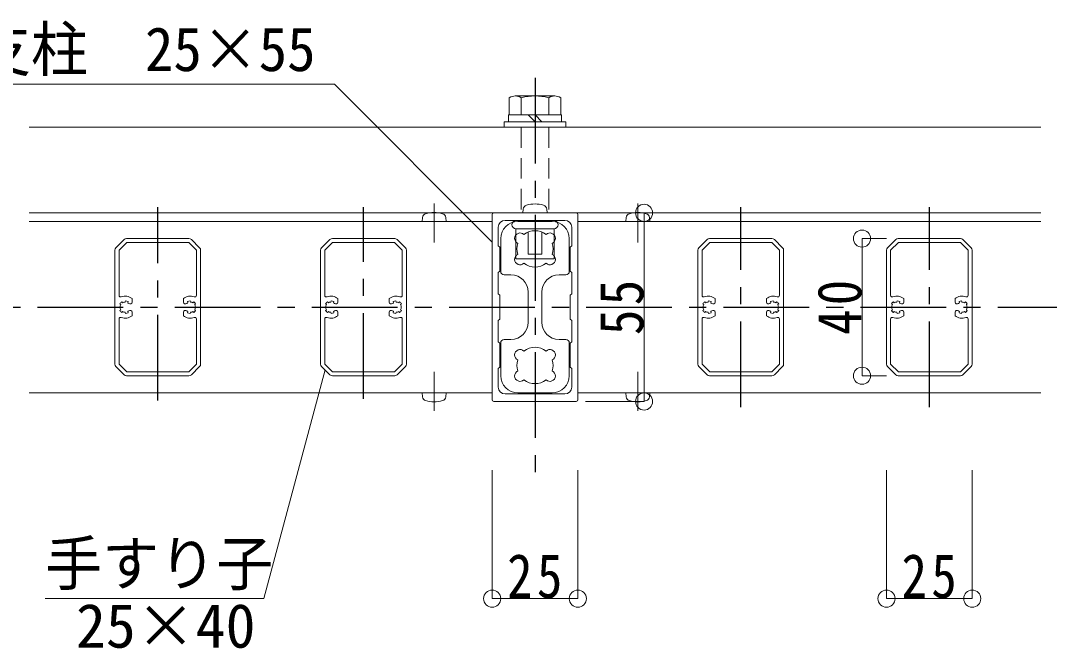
# Model space of a CAD drawing. Units: millimetres at full size, sheet at 1:5. Extents: x -1050 to 1050, y -742 to 742.
# Drawn here: x 398 to 698, y -351.3 to -168.2 of the extents above; entities that cross this region are included whole.
import ezdxf
from ezdxf.enums import TextEntityAlignment as Align

# ---------------------------------------------------------------- set-up
doc = ezdxf.new("R2010")
doc.units = ezdxf.units.MM
doc.header["$LTSCALE"] = 5
doc.linetypes.add('CHAIN1', pattern=[8, 5, -1, 1, -1])
doc.linetypes.add('DASHED1', pattern=[1.8, 1.2, -0.6])
doc.layers.add('0-0_通り芯', color=7, linetype='CHAIN1')
for name, color, linetype, lineweight in [('0-3_寸法', 54, 'Continuous', 20), ('0-4_手摺部材', 92, 'Continuous', 20), ('0-5_手すり子', 12, 'Continuous', 20), ('0-9_文字', 3, 'Continuous', 20), ('0-A_支柱', 6, 'Continuous', 20), ('0-B_足元', 4, 'Continuous', 20)]:
    doc.layers.add(name, color=color, linetype=linetype, lineweight=lineweight)
doc.styles.add('ＭＳ ゴシック', font='')
doc.styles.get('ＭＳ ゴシック').set_extended_font_data('MS Gothic')

# ---------------------------------------------------------------- blocks, each defined once
blk = doc.blocks.new('dimension_origin')
at = {"color": 0, "linetype": 'Continuous', "lineweight": -2}
blk.add_circle((0, 0), 1.25, dxfattribs=at)

msp = doc.modelspace()

# ---------------------------------------------------------------- linework, layer by layer
at = {"layer": '0-0_通り芯'}
for p, q in [((548.02, -184.91), (548.02, -302.944)), ((438.02, -279), (438.02, -222.649)), ((498.02, -278.527), (498.02, -222.649)), ((608.02, -280.944), (608.02, -222.649)), ((663.02, -280.944), (663.02, -222.649)), ((-197.043, -251.793), (922.446, -251.793))]:
    msp.add_line(p, q, dxfattribs=at)
at = {"layer": '0-3_寸法'}
for p, q in [((562.771, -224.293), (579.825, -224.293)), ((579.825, -279.293), (579.825, -224.293)), ((643.382, -271.793), (643.382, -231.793)), ((650.52, -231.793), (643.382, -231.793)), ((650.52, -271.793), (643.382, -271.793)), ((562.771, -279.293), (579.825, -279.293)), ((535.52, -299.293), (535.52, -336.793)), ((560.52, -299.293), (560.52, -336.793)), ((650.52, -299.293), (650.52, -336.793)), ((675.52, -299.293), (675.52, -336.793)), ((535.52, -336.793), (560.52, -336.793)), ((650.52, -336.793), (675.52, -336.793))]:
    msp.add_line(p, q, dxfattribs=at)
at = {"layer": '0-4_手摺部材'}
for p, q in [((540.52, -190.701), (540.52, -195.693)), ((553.77, -190.193), (542.27, -190.193)), ((544.02, -190.701), (544.02, -195.693)), ((552.02, -190.701), (552.02, -195.693)), ((555.52, -190.701), (555.52, -195.693)), ((539.02, -197.693), (539.02, -199.293)), ((557.02, -197.693), (539.02, -197.693)), ((540.32, -195.693), (540.32, -197.693)), ((548.02, -197.693), (546.02, -195.693)), ((548.02, -195.693), (550.02, -197.693)), ((557.02, -197.693), (557.02, -199.293)), ((400.52, -199.293), (695.52, -199.293)), ((557.02, -199.293), (539.02, -199.293)), ((400.52, -224.293), (695.52, -224.293)), ((400.52, -226.793), (535.52, -226.793)), ((515.184, -225.674), (515.086, -226.793)), ((515.086, -226.793), (522.086, -226.793)), ((521.988, -225.674), (522.086, -226.793)), ((542.47, -226.543), (553.57, -226.543)), ((560.52, -226.793), (695.52, -226.793)), ((574.618, -225.674), (574.52, -226.793)), ((581.52, -226.793), (574.52, -226.793)), ((581.422, -225.674), (581.52, -226.793)), ((695.52, -226.793), (648.847, -226.793)), ((542.47, -228.943), (542.47, -237.743)), ((553.57, -228.943), (542.47, -228.943)), ((553.57, -228.943), (553.57, -237.743)), ((542.47, -237.743), (553.57, -237.743)), ((400.52, -276.793), (535.52, -276.793)), ((515.184, -277.912), (515.086, -276.793)), ((522.086, -276.793), (515.086, -276.793)), ((521.988, -277.912), (522.086, -276.793)), ((560.52, -276.793), (695.52, -276.793)), ((574.618, -277.912), (574.52, -276.793)), ((574.52, -276.793), (581.52, -276.793)), ((581.422, -277.912), (581.52, -276.793)), ((695.52, -276.793), (648.847, -276.793))]:
    msp.add_line(p, q, dxfattribs=at)
at = {"layer": '0-4_手摺部材', "linetype": 'DASHED1'}
for p, q in [((544.02, -199.293), (544.02, -224.293)), ((552.02, -199.293), (552.02, -224.293))]:
    msp.add_line(p, q, dxfattribs=at)
at = {"layer": '0-4_手摺部材', "linetype": 'CHAIN1'}
for p, q in [((518.586, -221.573), (518.586, -232.938)), ((578.02, -221.573), (578.02, -232.938)), ((518.586, -282.013), (518.586, -270.648)), ((578.02, -282.013), (578.02, -270.648))]:
    msp.add_line(p, q, dxfattribs=at)
at = {"layer": '0-4_手摺部材'}
msp.add_lwpolyline([(540.32, -195.693), (555.72, -195.693), (555.72, -197.693)], dxfattribs=at)
for centre, radius, start, end in [((542.27, -193.461), 3.268, 57.62144, 122.37856), ((548.02, -206.193), 16, 75.52249, 104.47752), ((553.77, -193.461), 3.268, 57.62145, 122.37854), ((516.479, -225.787), 1.3, 105.88085, 175), ((518.586, -233.193), 9, 74.11915, 105.88085), ((520.693, -225.787), 1.3, 5, 74.11915), ((575.913, -225.787), 1.3, 105.88085, 175), ((578.02, -233.193), 9, 74.11915, 105.88085), ((580.127, -225.787), 1.3, 5, 74.11915), ((542.47, -227.743), 1.2, 90, 270), ((553.57, -227.743), 1.2, 270, 90), ((516.479, -277.799), 1.3, 185, 254.11915), ((520.693, -277.799), 1.3, 285.88085, 355), ((575.913, -277.799), 1.3, 185, 254.11915), ((580.127, -277.799), 1.3, 285.88085, 355), ((518.586, -270.393), 9, 254.11915, 285.88085), ((578.02, -270.393), 9, 254.11915, 285.88085)]:
    msp.add_arc(centre, radius, start, end, dxfattribs=at)
at = {"layer": '0-5_手すり子'}
for p, q in [((428.227, -232.086), (425.813, -234.5)), ((428.976, -232.893), (426.72, -235.149)), ((428.934, -231.793), (438.02, -231.793)), ((428.976, -232.893), (447.064, -232.893)), ((447.106, -231.793), (438.02, -231.793)), ((449.32, -235.149), (447.064, -232.893)), ((450.227, -234.5), (447.813, -232.086)), ((488.227, -232.086), (485.813, -234.5)), ((488.976, -232.893), (486.72, -235.149)), ((488.934, -231.793), (498.02, -231.793)), ((488.976, -232.893), (507.064, -232.893)), ((507.106, -231.793), (498.02, -231.793)), ((509.32, -235.149), (507.064, -232.893)), ((510.227, -234.5), (507.813, -232.086)), ((598.227, -232.086), (595.813, -234.5)), ((598.976, -232.893), (596.72, -235.149)), ((598.934, -231.793), (608.02, -231.793)), ((598.976, -232.893), (617.064, -232.893)), ((617.106, -231.793), (608.02, -231.793)), ((619.32, -235.149), (617.064, -232.893)), ((620.227, -234.5), (617.813, -232.086)), ((653.227, -232.086), (650.813, -234.5)), ((653.976, -232.893), (651.72, -235.149)), ((653.934, -231.793), (663.02, -231.793)), ((653.976, -232.893), (672.064, -232.893)), ((672.106, -231.793), (663.02, -231.793)), ((674.32, -235.149), (672.064, -232.893)), ((675.227, -234.5), (672.813, -232.086)), ((425.52, -235.207), (425.52, -251.793)), ((426.72, -235.149), (426.72, -248.329)), ((449.32, -235.149), (449.32, -248.329)), ((450.52, -235.207), (450.52, -251.793)), ((485.52, -235.207), (485.52, -251.793)), ((486.72, -235.149), (486.72, -248.329)), ((509.32, -235.149), (509.32, -248.329)), ((510.52, -235.207), (510.52, -251.793)), ((595.52, -235.207), (595.52, -251.793)), ((596.72, -235.149), (596.72, -248.329)), ((619.32, -235.149), (619.32, -248.329)), ((620.52, -235.207), (620.52, -251.793)), ((650.52, -235.207), (650.52, -251.793)), ((651.72, -235.149), (651.72, -248.329)), ((674.32, -235.149), (674.32, -248.329)), ((675.52, -235.207), (675.52, -251.793)), ((425.52, -268.379), (425.52, -251.793)), ((426.966, -250.788), (427.221, -251.043)), ((427.516, -250.239), (427.77, -250.494)), ((428.613, -249.945), (428.52, -250.293)), ((429.363, -250.146), (429.27, -250.494)), ((430.52, -249.295), (430.52, -250.313)), ((445.52, -249.295), (445.52, -250.313)), ((446.677, -250.146), (446.77, -250.494)), ((447.427, -249.945), (447.52, -250.293)), ((448.525, -250.239), (448.27, -250.494)), ((449.074, -250.788), (448.819, -251.043)), ((450.52, -268.379), (450.52, -251.793)), ((485.52, -268.379), (485.52, -251.793)), ((486.966, -250.788), (487.221, -251.043)), ((487.516, -250.239), (487.77, -250.494)), ((488.613, -249.945), (488.52, -250.293)), ((489.363, -250.146), (489.27, -250.494)), ((490.52, -249.295), (490.52, -250.313)), ((505.52, -249.295), (505.52, -250.313)), ((506.677, -250.146), (506.77, -250.494)), ((507.427, -249.945), (507.52, -250.293)), ((508.525, -250.239), (508.27, -250.494)), ((509.074, -250.788), (508.819, -251.043)), ((510.52, -268.379), (510.52, -251.793)), ((595.52, -268.379), (595.52, -251.793)), ((596.966, -250.788), (597.221, -251.043)), ((597.516, -250.239), (597.77, -250.494)), ((598.613, -249.945), (598.52, -250.293)), ((599.363, -250.146), (599.27, -250.494)), ((600.52, -249.295), (600.52, -250.313)), ((615.52, -249.295), (615.52, -250.313)), ((616.677, -250.146), (616.77, -250.494)), ((617.427, -249.945), (617.52, -250.293)), ((618.525, -250.239), (618.27, -250.494)), ((619.074, -250.788), (618.819, -251.043)), ((620.52, -268.379), (620.52, -251.793)), ((650.52, -268.379), (650.52, -251.793)), ((651.966, -250.788), (652.221, -251.043)), ((652.516, -250.239), (652.77, -250.494)), ((653.613, -249.945), (653.52, -250.293)), ((654.363, -250.146), (654.27, -250.494)), ((655.52, -249.295), (655.52, -250.313)), ((670.52, -249.295), (670.52, -250.313)), ((671.677, -250.146), (671.77, -250.494)), ((672.427, -249.945), (672.52, -250.293)), ((673.525, -250.239), (673.27, -250.494)), ((674.074, -250.788), (673.819, -251.043)), ((675.52, -268.379), (675.52, -251.793)), ((426.966, -252.797), (427.221, -252.543)), ((427.516, -253.346), (427.77, -253.092)), ((428.613, -253.641), (428.52, -253.293)), ((429.363, -253.44), (429.27, -253.092)), ((430.52, -254.291), (430.52, -253.273)), ((445.52, -254.291), (445.52, -253.273)), ((446.677, -253.44), (446.77, -253.092)), ((447.427, -253.641), (447.52, -253.293)), ((448.525, -253.346), (448.27, -253.092)), ((449.074, -252.797), (448.819, -252.543)), ((486.966, -252.797), (487.221, -252.543)), ((487.516, -253.346), (487.77, -253.092)), ((488.613, -253.641), (488.52, -253.293)), ((489.363, -253.44), (489.27, -253.092)), ((490.52, -254.291), (490.52, -253.273)), ((505.52, -254.291), (505.52, -253.273)), ((506.677, -253.44), (506.77, -253.092)), ((507.427, -253.641), (507.52, -253.293)), ((508.525, -253.346), (508.27, -253.092)), ((509.074, -252.797), (508.819, -252.543)), ((596.966, -252.797), (597.221, -252.543)), ((597.516, -253.346), (597.77, -253.092)), ((598.613, -253.641), (598.52, -253.293)), ((599.363, -253.44), (599.27, -253.092)), ((600.52, -254.291), (600.52, -253.273)), ((615.52, -254.291), (615.52, -253.273)), ((616.677, -253.44), (616.77, -253.092)), ((617.427, -253.641), (617.52, -253.293)), ((618.525, -253.346), (618.27, -253.092)), ((619.074, -252.797), (618.819, -252.543)), ((651.966, -252.797), (652.221, -252.543)), ((652.516, -253.346), (652.77, -253.092)), ((653.613, -253.641), (653.52, -253.293)), ((654.363, -253.44), (654.27, -253.092)), ((655.52, -254.291), (655.52, -253.273)), ((670.52, -254.291), (670.52, -253.273)), ((671.677, -253.44), (671.77, -253.092)), ((672.427, -253.641), (672.52, -253.293)), ((673.525, -253.346), (673.27, -253.092)), ((674.074, -252.797), (673.819, -252.543)), ((426.72, -255.257), (426.72, -268.437)), ((449.32, -255.257), (449.32, -268.437)), ((486.72, -255.257), (486.72, -268.437)), ((509.32, -255.257), (509.32, -268.437)), ((596.72, -255.257), (596.72, -268.437)), ((619.32, -255.257), (619.32, -268.437)), ((651.72, -255.257), (651.72, -268.437)), ((674.32, -255.257), (674.32, -268.437)), ((425.813, -269.086), (428.227, -271.5)), ((426.72, -268.437), (428.976, -270.693)), ((450.227, -269.086), (447.813, -271.5)), ((485.813, -269.086), (488.227, -271.5)), ((486.72, -268.437), (488.976, -270.693)), ((510.227, -269.086), (507.813, -271.5)), ((595.813, -269.086), (598.227, -271.5)), ((596.72, -268.437), (598.976, -270.693)), ((620.227, -269.086), (617.813, -271.5)), ((650.813, -269.086), (653.227, -271.5)), ((651.72, -268.437), (653.976, -270.693)), ((675.227, -269.086), (672.813, -271.5)), ((428.934, -271.793), (438.02, -271.793)), ((447.106, -271.793), (438.02, -271.793)), ((488.934, -271.793), (498.02, -271.793)), ((507.106, -271.793), (498.02, -271.793)), ((598.934, -271.793), (608.02, -271.793)), ((617.106, -271.793), (608.02, -271.793)), ((653.934, -271.793), (663.02, -271.793)), ((672.106, -271.793), (663.02, -271.793))]:
    msp.add_line(p, q, dxfattribs=at)
for points in [[(449.32, -268.437), (447.064, -270.693), (428.976, -270.693)], [(509.32, -268.437), (507.064, -270.693), (488.976, -270.693)], [(619.32, -268.437), (617.064, -270.693), (598.976, -270.693)], [(674.32, -268.437), (672.064, -270.693), (653.976, -270.693)]]:
    msp.add_lwpolyline(points, dxfattribs=at)
for centre, radius, start, end in [((428.934, -232.793), 1, 90, 135.00008), ((447.106, -232.793), 1, 45.00004, 90), ((488.934, -232.793), 1, 90, 135.00008), ((507.106, -232.793), 1, 45.00004, 90), ((598.934, -232.793), 1, 90, 135.00008), ((617.106, -232.793), 1, 45.00004, 90), ((653.934, -232.793), 1, 90, 135.00008), ((672.106, -232.793), 1, 45.00004, 90), ((426.52, -235.207), 1, 135.00008, 180), ((449.52, -235.207), 1, 0, 44.99992), ((486.52, -235.207), 1, 135.00008, 180), ((509.52, -235.207), 1, 0, 44.99992), ((596.52, -235.207), 1, 135.00008, 180), ((619.52, -235.207), 1, 0, 44.99992), ((651.52, -235.207), 1, 135.00008, 180), ((674.52, -235.207), 1, 0, 44.99992), ((427.22, -248.329), 0.5, 180, 290.57005), ((428.52, -251.793), 3.2, 51.31782, 110.56997), ((447.52, -251.793), 3.2, 69.42999, 128.68219), ((448.82, -248.329), 0.5, 249.43007, 0.00011), ((487.22, -248.329), 0.5, 180, 290.57005), ((488.52, -251.793), 3.2, 51.31782, 110.56997), ((507.52, -251.793), 3.2, 69.42999, 128.68219), ((508.82, -248.329), 0.5, 249.43007, 0.00011), ((597.22, -248.329), 0.5, 180, 290.57005), ((598.52, -251.793), 3.2, 51.31782, 110.56997), ((617.52, -251.793), 3.2, 69.42999, 128.68219), ((618.82, -248.329), 0.5, 249.43007, 0.00011), ((652.22, -248.329), 0.5, 180, 290.57005), ((653.52, -251.793), 3.2, 51.31782, 110.56997), ((672.52, -251.793), 3.2, 69.42999, 128.68219), ((673.82, -248.329), 0.5, 249.43007, 0.00011), ((428.52, -251.793), 1.85, 122.8862, 147.11375), ((428.52, -251.793), 1.5, 150, 180), ((428.52, -251.793), 1.5, 180, 210.00001), ((428.52, -251.793), 1.5, 90, 119.99993), ((428.52, -251.793), 1.85, 62.88624, 87.11374), ((428.52, -251.793), 1.5, 45.83177, 60.00001), ((429.957, -250.313), 0.563, 225.83187, 0), ((446.083, -250.313), 0.563, 180, 314.16808), ((447.52, -251.793), 1.5, 120.00003, 134.16826), ((447.52, -251.793), 1.85, 92.88624, 117.11372), ((447.52, -251.793), 1.5, 59.99999, 89.99996), ((447.52, -251.793), 1.85, 32.88623, 57.11376), ((447.52, -251.793), 1.5, 0, 29.99996), ((447.52, -251.793), 1.5, 329.99997, 360), ((488.52, -251.793), 1.85, 122.8862, 147.11375), ((488.52, -251.793), 1.5, 150, 180), ((488.52, -251.793), 1.5, 180, 210.00001), ((488.52, -251.793), 1.5, 90, 119.99993), ((488.52, -251.793), 1.85, 62.88624, 87.11374), ((488.52, -251.793), 1.5, 45.83177, 60.00001), ((489.957, -250.313), 0.563, 225.83187, 0), ((506.083, -250.313), 0.563, 180, 314.16808), ((507.52, -251.793), 1.5, 120.00003, 134.16826), ((507.52, -251.793), 1.85, 92.88624, 117.11372), ((507.52, -251.793), 1.5, 59.99999, 89.99996), ((507.52, -251.793), 1.85, 32.88623, 57.11376), ((507.52, -251.793), 1.5, 0, 29.99996), ((507.52, -251.793), 1.5, 329.99997, 360), ((598.52, -251.793), 1.85, 122.8862, 147.11375), ((598.52, -251.793), 1.5, 150, 180), ((598.52, -251.793), 1.5, 180, 210.00001), ((598.52, -251.793), 1.5, 90, 119.99993), ((598.52, -251.793), 1.85, 62.88624, 87.11374), ((598.52, -251.793), 1.5, 45.83177, 60.00001), ((599.957, -250.313), 0.563, 225.83187, 0), ((616.083, -250.313), 0.563, 180, 314.16808), ((617.52, -251.793), 1.5, 120.00003, 134.16826), ((617.52, -251.793), 1.85, 92.88624, 117.11372), ((617.52, -251.793), 1.5, 59.99999, 89.99996), ((617.52, -251.793), 1.85, 32.88623, 57.11376), ((617.52, -251.793), 1.5, 0, 29.99996), ((617.52, -251.793), 1.5, 329.99997, 360), ((653.52, -251.793), 1.85, 122.8862, 147.11375), ((653.52, -251.793), 1.5, 150, 180), ((653.52, -251.793), 1.5, 180, 210.00001), ((653.52, -251.793), 1.5, 90, 119.99993), ((653.52, -251.793), 1.85, 62.88624, 87.11374), ((653.52, -251.793), 1.5, 45.83177, 60.00001), ((654.957, -250.313), 0.563, 225.83187, 0), ((671.083, -250.313), 0.563, 180, 314.16808), ((672.52, -251.793), 1.5, 120.00003, 134.16826), ((672.52, -251.793), 1.85, 92.88624, 117.11372), ((672.52, -251.793), 1.5, 59.99999, 89.99996), ((672.52, -251.793), 1.85, 32.88623, 57.11376), ((672.52, -251.793), 1.5, 0, 29.99996), ((672.52, -251.793), 1.5, 329.99997, 360), ((427.22, -255.257), 0.5, 69.43007, 180), ((428.52, -251.793), 1.85, 212.88623, 237.11373), ((428.52, -251.793), 3.2, 249.43001, 308.6822), ((428.52, -251.793), 1.5, 240, 270), ((428.52, -251.793), 1.85, 272.88627, 297.11377), ((428.52, -251.793), 1.5, 300, 314.16821), ((429.957, -253.273), 0.563, 0, 134.16828), ((446.083, -253.273), 0.563, 45.83166, 180), ((447.52, -251.793), 3.2, 231.31781, 290.56999), ((447.52, -251.793), 1.5, 225.83182, 240.00001), ((447.52, -251.793), 1.85, 242.88629, 267.11377), ((447.52, -251.793), 1.5, 270, 300.00003), ((447.52, -251.793), 1.85, 302.88627, 327.11377), ((448.82, -255.257), 0.5, 0, 110.57005), ((487.22, -255.257), 0.5, 69.43007, 180), ((488.52, -251.793), 1.85, 212.88623, 237.11373), ((488.52, -251.793), 3.2, 249.43001, 308.6822), ((488.52, -251.793), 1.5, 240, 270), ((488.52, -251.793), 1.85, 272.88627, 297.11377), ((488.52, -251.793), 1.5, 300, 314.16821), ((489.957, -253.273), 0.563, 0, 134.16828), ((506.083, -253.273), 0.563, 45.83166, 180), ((507.52, -251.793), 3.2, 231.31781, 290.56999), ((507.52, -251.793), 1.5, 225.83182, 240.00001), ((507.52, -251.793), 1.85, 242.88629, 267.11377), ((507.52, -251.793), 1.5, 270, 300.00003), ((507.52, -251.793), 1.85, 302.88627, 327.11377), ((508.82, -255.257), 0.5, 0, 110.57005), ((597.22, -255.257), 0.5, 69.43007, 180), ((598.52, -251.793), 1.85, 212.88623, 237.11373), ((598.52, -251.793), 3.2, 249.43001, 308.6822), ((598.52, -251.793), 1.5, 240, 270), ((598.52, -251.793), 1.85, 272.88627, 297.11377), ((598.52, -251.793), 1.5, 300, 314.16821), ((599.957, -253.273), 0.563, 0, 134.16828), ((616.083, -253.273), 0.563, 45.83166, 180), ((617.52, -251.793), 3.2, 231.31781, 290.56999), ((617.52, -251.793), 1.5, 225.83182, 240.00001), ((617.52, -251.793), 1.85, 242.88629, 267.11377), ((617.52, -251.793), 1.5, 270, 300.00003), ((617.52, -251.793), 1.85, 302.88627, 327.11377), ((618.82, -255.257), 0.5, 0, 110.57005), ((652.22, -255.257), 0.5, 69.43007, 180), ((653.52, -251.793), 1.85, 212.88623, 237.11373), ((653.52, -251.793), 3.2, 249.43001, 308.6822), ((653.52, -251.793), 1.5, 240, 270), ((653.52, -251.793), 1.85, 272.88627, 297.11377), ((653.52, -251.793), 1.5, 300, 314.16821), ((654.957, -253.273), 0.563, 0, 134.16828), ((671.083, -253.273), 0.563, 45.83166, 180), ((672.52, -251.793), 3.2, 231.31781, 290.56999), ((672.52, -251.793), 1.5, 225.83182, 240.00001), ((672.52, -251.793), 1.85, 242.88629, 267.11377), ((672.52, -251.793), 1.5, 270, 300.00003), ((672.52, -251.793), 1.85, 302.88627, 327.11377), ((673.82, -255.257), 0.5, 0, 110.57005), ((426.52, -268.379), 1, 180, 225), ((449.52, -268.379), 1, 314.99996, 360), ((486.52, -268.379), 1, 180, 225), ((509.52, -268.379), 1, 314.99996, 360), ((596.52, -268.379), 1, 180, 225), ((619.52, -268.379), 1, 314.99996, 360), ((651.52, -268.379), 1, 180, 225), ((674.52, -268.379), 1, 314.99996, 360), ((428.934, -270.793), 1, 225, 270), ((447.106, -270.793), 1, 270, 315.00008), ((488.934, -270.793), 1, 225, 270), ((507.106, -270.793), 1, 270, 315.00008), ((598.934, -270.793), 1, 225, 270), ((617.106, -270.793), 1, 270, 315.00008), ((653.934, -270.793), 1, 225, 270), ((672.106, -270.793), 1, 270, 315.00008)]:
    msp.add_arc(centre, radius, start, end, dxfattribs=at)
at = {"layer": '0-9_文字'}
for points in [[(535.52, -232.793), (489.52, -186.793), (384.413, -186.793)], [(486.801, -270.074), (468.924, -336.793), (405.174, -336.793)]]:
    msp.add_lwpolyline(points, dxfattribs=at)
at = {"layer": '0-A_支柱'}
for p, q in [((535.52, -224.793), (535.52, -278.793)), ((560.02, -224.293), (536.02, -224.293)), ((544.618, -223.174), (544.52, -224.293)), ((551.422, -223.174), (551.52, -224.293)), ((560.52, -278.793), (560.52, -224.793)), ((546.02, -226.493), (546.02, -226.793)), ((550.02, -226.793), (550.02, -226.493)), ((536.02, -279.293), (560.02, -279.293))]:
    msp.add_line(p, q, dxfattribs=at)
for points in [[(556.72, -226.493), (548.02, -226.493), (539.32, -226.493)], [(537.32, -228.493), (537.32, -233.893), (537.72, -234.293), (537.72, -241.293), (537.32, -241.693), (537.32, -247.893), (537.72, -248.293), (537.72, -251.793), (537.72, -255.293), (537.32, -255.693), (537.32, -261.893), (537.72, -262.293), (537.72, -269.293), (537.32, -269.693), (537.32, -275.093)], [(546.02, -229.885), (546.02, -236.293), (550.02, -236.293), (550.02, -229.885)], [(558.72, -275.093), (558.72, -269.693), (558.32, -269.293), (558.32, -262.293), (558.72, -261.893), (558.72, -255.693), (558.32, -255.293), (558.32, -251.793), (558.32, -248.293), (558.72, -247.893), (558.72, -241.693), (558.32, -241.293), (558.32, -234.293), (558.72, -233.893), (558.72, -228.493)], [(539.32, -277.093), (548.02, -277.093), (556.72, -277.093)]]:
    msp.add_lwpolyline(points, dxfattribs=at)
for centre, radius, start, end in [((548.02, -230.693), 9, 74.11915, 105.88085), ((536.02, -224.793), 0.5, 90, 180), ((545.913, -223.287), 1.3, 105.88085, 175), ((550.127, -223.287), 1.3, 5, 74.11915), ((560.02, -224.793), 0.5, 360, 90), ((539.32, -228.493), 2, 90, 180), ((556.72, -228.493), 2, 0, 90), ((539.32, -275.093), 2, 180, 270), ((556.72, -275.093), 2, 270, 0), ((536.02, -278.793), 0.5, 180, 270), ((560.02, -278.793), 0.5, 270, 360)]:
    msp.add_arc(centre, radius, start, end, dxfattribs=at)
at = {"layer": '0-B_足元'}
for p, q in [((543.02, -226.793), (553.02, -226.793)), ((538.02, -241.393), (538.02, -231.793)), ((558.02, -241.393), (558.02, -231.793)), ((541.02, -242.393), (539.02, -242.393)), ((555.02, -242.393), (557.02, -242.393)), ((546.02, -247.393), (546.02, -256.193)), ((550.02, -247.393), (550.02, -256.193)), ((538.02, -262.193), (538.02, -271.793)), ((541.02, -261.193), (539.02, -261.193)), ((555.02, -261.193), (557.02, -261.193)), ((558.02, -262.193), (558.02, -271.793)), ((543.02, -276.793), (553.02, -276.793))]:
    msp.add_line(p, q, dxfattribs=at)
for centre, radius, start, end in [((543.02, -231.793), 5, 90, 180), ((553.02, -231.793), 5, 0, 90), ((543.679, -231.753), 1.6, 46.3184, 243.6816), ((548.02, -234.793), 5.3, 52.3632, 127.6368), ((552.362, -231.753), 1.6, 296.3184, 133.6816), ((548.02, -234.793), 5.3, 162.3632, 197.6368), ((548.02, -234.793), 5.3, 342.3632, 17.6368), ((543.679, -237.833), 1.6, 116.3184, 313.6816), ((552.362, -237.833), 1.6, 226.3184, 63.6816), ((548.02, -234.793), 5.3, 232.36321, 307.63679), ((539.02, -241.393), 1, 180, 270), ((541.02, -247.393), 5, 0, 90), ((555.02, -247.393), 5, 90, 180), ((557.02, -241.393), 1, 270, 360), ((541.02, -256.193), 5, 270, 360), ((555.02, -256.193), 5, 180, 270), ((539.02, -262.193), 1, 90, 180), ((548.02, -268.793), 5.3, 52.36321, 127.63679), ((557.02, -262.193), 1, 0, 90), ((543.679, -265.753), 1.6, 46.3184, 243.6816), ((552.362, -265.753), 1.6, 296.3184, 133.6816), ((548.02, -268.793), 5.3, 162.3632, 197.6368), ((548.02, -268.793), 5.3, 342.3632, 17.6368), ((543.02, -271.793), 5, 180, 270), ((543.679, -271.833), 1.6, 116.3184, 313.6816), ((548.02, -268.793), 5.3, 232.3632, 307.6368), ((552.362, -271.833), 1.6, 226.3184, 63.6816), ((553.02, -271.793), 5, 270, 360)]:
    msp.add_arc(centre, radius, start, end, dxfattribs=at)

# ---------------------------------------------------------------- block references
at = {"layer": '0-3_寸法', "xscale": 2, "yscale": 2}
for p, rotation in [((579.825, -224.293), 90), ((643.382, -231.793), 90), ((643.382, -271.793), 270), ((579.825, -279.293), 270), ((535.52, -336.793), 180), ((650.52, -336.793), 180)]:
    msp.add_blockref('dimension_origin', p, dxfattribs=dict(at, rotation=rotation))
for p in [(560.52, -336.793), (675.52, -336.793)]:
    msp.add_blockref('dimension_origin', p, dxfattribs=at)

# ---------------------------------------------------------------- texts
at = {"layer": '0-3_寸法', "char_height": 12.83, "attachment_point": 7, "rotation": 90, "style": 'ＭＳ ゴシック'}
for s, insert in [('\\T1.17;\\W0.85;55', (579.825, -259.918)), ('\\T1.17;\\W0.85;40', (643.382, -259.918))]:
    msp.add_mtext(s, dxfattribs=dict(at, insert=insert))
at = {"layer": '0-3_寸法', "char_height": 12.83, "attachment_point": 7, "style": 'ＭＳ ゴシック'}
for insert in [(539.895, -336.793), (654.895, -336.793)]:
    msp.add_mtext('\\T1.17;\\W0.85;25', dxfattribs=dict(at, insert=insert))
at = {"layer": '0-9_文字', "style": 'ＭＳ ゴシック', "width": 0.95}
for s, p in [('支柱\u300025×55', (384.413, -186.793)), ('手すり子', (405.174, -336.793))]:
    msp.add_text(s, height=12.83, dxfattribs=at).set_placement(p, align=Align.BOTTOM_LEFT)
at = {"layer": '0-9_文字', "style": 'ＭＳ ゴシック'}
msp.add_text('25×40', height=12.83, dxfattribs=at).set_placement((414.159, -354.96), align=Align.BOTTOM_LEFT)

doc.saveas('drawing.dxf')
